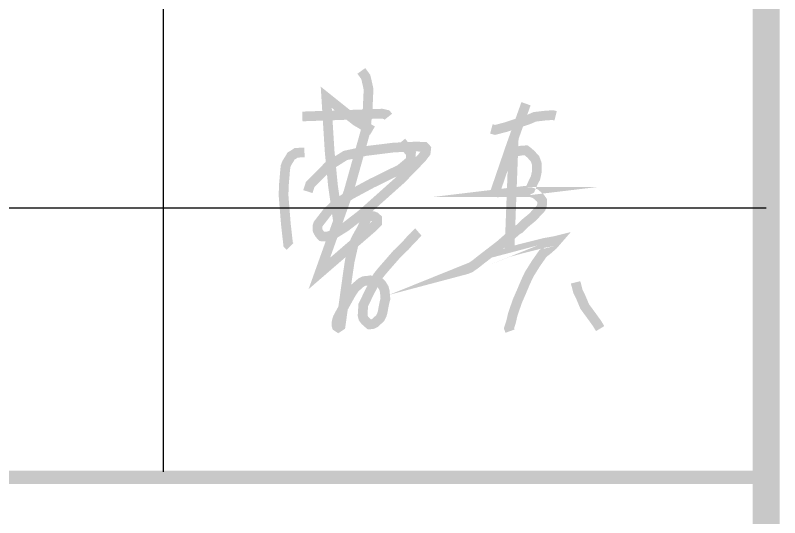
# Model space of a CAD drawing. Extents: x 2025205 to 2402328, y -557483 to 329036.
# Drawn here: x 2171998 to 2176252, y 77379 to 80177 of the extents above; entities that cross this region are included whole.
import ezdxf

# ---------------------------------------------------------------- set-up
doc = ezdxf.new("R2010")
doc.units = 0
doc.header["$LTSCALE"] = 1500
doc.header["$MEASUREMENT"] = 0
doc.layers.add('PUB_TITLE', color=4, linetype='Continuous')

msp = doc.modelspace()

# ---------------------------------------------------------------- linework, layer by layer
at = {"const_width": 54}
for points in [[(2173923.8, 79867), (2173948.5, 79833.1), (2173958.6, 79790), (2173963.9, 79764.4), (2173958.6, 79644.6), (2173947, 79530.3), (2173852.8, 79194.6), (2173690.1, 78738.9), (2173984.8, 78993.9), (2174011.1, 79020.5), (2174011.1, 79033.1), (2174011.1, 79044.8), (2174001.2, 79053.8), (2173989.5, 79058.3), (2173978.7, 79058.3), (2173968.8, 79058.3), (2173956.2, 79052), (2173943.6, 79025), (2173921.3, 78978.8), (2173908.4, 78957.2), (2173894.7, 78930.8), (2173881.2, 78902.3), (2173877.6, 78888.1), (2173859.3, 78807.6), (2173850.3, 78747.4), (2173808.2, 78446.9), (2173795.1, 78438.3), (2173787.6, 78443.4), (2173786.1, 78448.4), (2173785.6, 78455.4), (2173785.6, 78463.9), (2173787.6, 78474.5), (2173790.1, 78485), (2173793.1, 78493.1), (2173809.2, 78522.7), (2173817.2, 78537.2), (2173867.5, 78628), (2173888.4, 78658.5), (2173921.3, 78687.4), (2173938.2, 78696.5), (2173956.1, 78698), (2173974, 78700.8), (2174005.5, 78698), (2174024.8, 78690.1), (2174035.6, 78680.1), (2174049.9, 78656.5), (2174054.2, 78638.6), (2174057.9, 78597.9), (2174053.3, 78580.7), (2174048.8, 78559), (2174042.5, 78524.5), (2174038.8, 78510.9), (2174028, 78489.2), (2173998.9, 78462.9), (2173985.3, 78456.6), (2173969, 78454.8), (2173958.1, 78463.8), (2173945.4, 78475.6), (2173934.5, 78490.1), (2173930.9, 78505.5), (2173934.5, 78562.6), (2173940.9, 78575.3), (2173961.7, 78619.7), (2174014.4, 78722.1), (2174026.2, 78736.6), (2174037, 78750.2), (2174122.4, 78848.3), (2174142.3, 78867.3), (2174166.8, 78890.9), (2174194.9, 78922.6), (2174216.7, 78944.4), (2174233.9, 78963.4), (2174241.2, 78969.7)], [(2173985.8, 79534.2), (2173893.4, 79588.1), (2173808.1, 79656.3), (2173728.5, 79720.2), (2173747.3, 79419.2), (2173765.9, 79228.5), (2173793.2, 79035.4)], [(2174840.3, 79684.1), (2174754.3, 79443), (2174705.6, 79300.9), (2174660.7, 79170)], [(2173595.5, 79613.3), (2174038.8, 79629), (2174064.5, 79623.2), (2174073.8, 79611.6)], [(2174647.6, 79543.9), (2174668.2, 79538.3), (2174731.8, 79555.1), (2174849.7, 79594.4), (2174889, 79611.2), (2174952.6, 79618.7), (2174990.1, 79620.6), (2175005.1, 79616.8)], [(2174772, 79492.7), (2174748.7, 78878.4)], [(2173626.4, 79194.8), (2173638.8, 79233.6), (2173677.6, 79272.5), (2173739.5, 79336), (2173834.9, 79396), (2173948, 79420.8), (2174103.6, 79440.2), (2174222, 79445.5), (2174275, 79444.5), (2174284.6, 79434), (2174282, 79411.3), (2174260.1, 79382.4), (2174144.8, 79263.7), (2174012.7, 79145.6), (2173925.1, 79067.4), (2173836, 78998.5), (2173763.4, 78953.6), (2173733.6, 78943.9), (2173703.8, 78945.5), (2173691.3, 78958.6), (2173680.7, 78978), (2173679.6, 79001.9), (2173683.4, 79014.2), (2173735.8, 79082.1), (2173780.2, 79123.1), (2173864.2, 79177.9), (2173980.2, 79240.4), (2174141, 79319.5), (2174197.9, 79367.5), (2174200.1, 79407.6), (2174146.6, 79472.3)], [(2173607.2, 79413.5), (2173560.7, 79410.6), (2173546.1, 79400.4), (2173533, 79393.2), (2173522.8, 79375.7), (2173508.3, 79352.5), (2173501.7, 79334.9), (2173500.2, 79316.2), (2173498.1, 79298.9), (2173498.1, 79294.6), (2173492.6, 79231.4), (2173490.8, 79174.3), (2173503.7, 79014.2), (2173516.6, 78900), (2173527.6, 78889)], [(2174769.1, 79414.5), (2174818.3, 79423.9), (2174840.7, 79424.8), (2174850.9, 79417.3), (2174865.9, 79404.3), (2174878.9, 79390.3), (2174890.1, 79378.2), (2174899.5, 79353), (2174901.3, 79345.5), (2174901.3, 79308.2), (2174900.4, 79304.5), (2174892.9, 79270), (2174879.9, 79244.8), (2174864, 79208.5), (2174850, 79201), (2174780, 79192.6), (2174846.3, 79192.6), (2174865.9, 79191.7), (2174892, 79183.3), (2174920.1, 79158.7), (2174930.4, 79143.8), (2174930.4, 79127), (2174928.5, 79115.8), (2174922.9, 79101.9), (2174916.4, 79094.4), (2174874.3, 79050.5), (2174837.9, 79020.7), (2174806.2, 78988.9), (2174792.2, 78981.5), (2174696, 78897.1), (2174586.7, 78813), (2174561.8, 78792.9), (2174529.9, 78770.5), (2174509.8, 78762.2), (2174492.1, 78757.5), (2174609.1, 78804.7), (2174740.3, 78856.7), (2174808.9, 78875.6), (2174940.1, 78908.7), (2174999.2, 78919.3), (2175013.4, 78922.8), (2174990.9, 78896.9), (2174958, 78868.1), (2174935.3, 78851.1), (2174895.6, 78794.4), (2174857.8, 78734), (2174837, 78689.5), (2174814.6, 78636.2), (2174792.9, 78586.6), (2174767.2, 78512.9), (2174756.7, 78467.5), (2174745.5, 78434), (2174751.4, 78417.6)], [(2175116.5, 78689.3), (2175128.3, 78642.2), (2175145.2, 78606.8), (2175167.1, 78554.7), (2175204.1, 78504.2), (2175234.5, 78462.1), (2175253, 78431.8)]]:
    msp.add_lwpolyline(points, dxfattribs=at)
at = {"layer": 'PUB_TITLE'}
for p, q in [((2172820.4, 88103.5), (2172820.4, 77634.2)), ((2165677.3, 79103.5), (2176177.3, 79103.5))]:
    msp.add_line(p, q, dxfattribs=at)
at = {"layer": 'PUB_TITLE', "linetype": 'ByBlock', "const_width": 150}
msp.add_lwpolyline([(2069977.3, 59153.5), (2176177.3, 59153.5), (2176177.3, 119153.5), (2069977.3, 119153.5)], close=True, dxfattribs=at)
at = {"layer": 'PUB_TITLE', "const_width": 75}
msp.add_lwpolyline([(2165677.3, 88103.5), (2176177.3, 88103.5), (2176177.3, 77603.5), (2165677.3, 77603.5)], close=True, dxfattribs=at)

doc.saveas('drawing.dxf')
